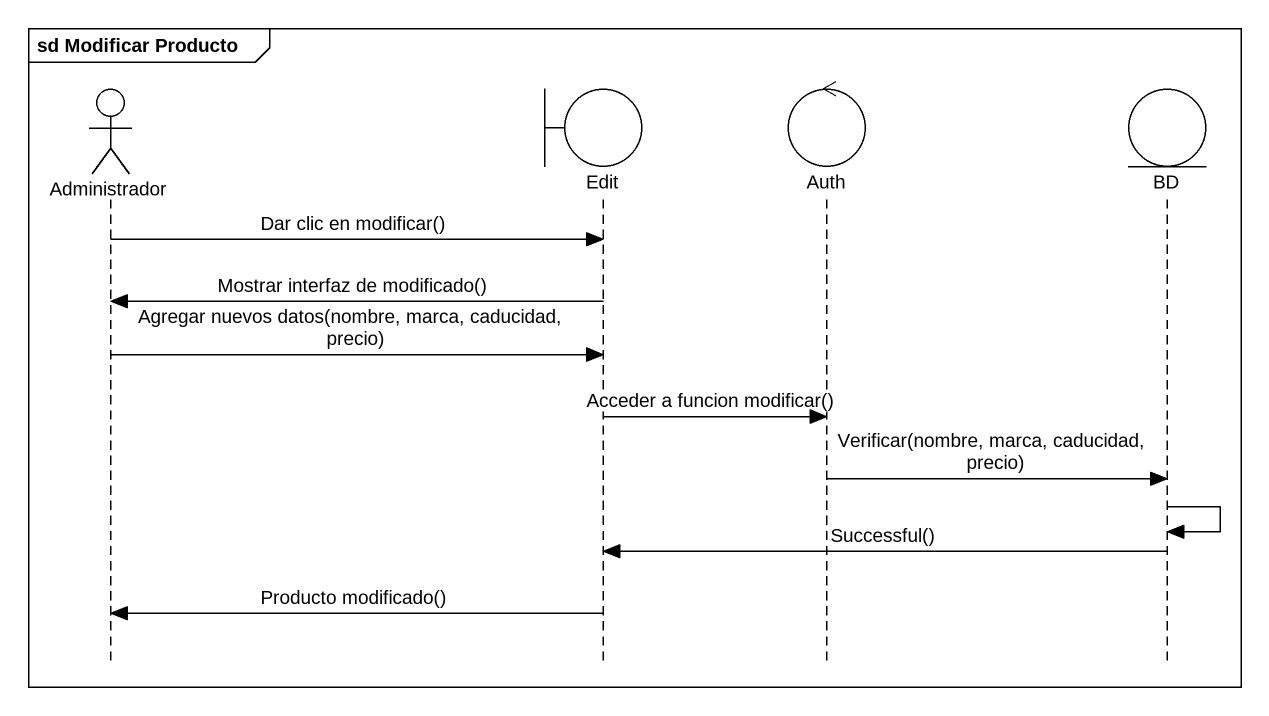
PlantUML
@startuml
mainframe sd Modificar Producto
hide footbox
actor Administrador
boundary Edit
control Auth
entity BD

Administrador -> Edit : Dar clic en modificar()
Edit -> Administrador : Mostrar interfaz de modificado()
Administrador -> Edit : Agregar nuevos datos(nombre, marca, caducidad, precio)
Edit -> Auth : Acceder a funcion modificar()
Auth -> BD : Verificar(nombre, marca, caducidad, precio)
BD -> BD
BD -> Edit : Successful()
Edit -> Administrador : Producto modificado()
@enduml
